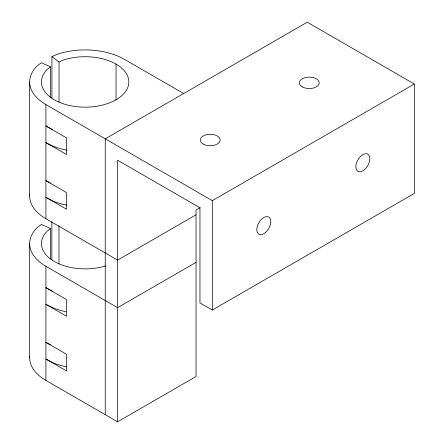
<?xml version="1.0" encoding="UTF-8"?>
<svg xmlns="http://www.w3.org/2000/svg" width="444" height="444" viewBox="0 0 444 444"><rect width="100%" height="100%" fill="white"/><g stroke="black" fill="none" stroke-linecap="round" stroke-linejoin="round"><path stroke-width="0.67" d="M196.037 214.813L117.588 260.101L45.921 218.726L45.921 104.584A55.472 32.024 0 0 1 37.107 65.928L41.32 62.759L50.588 66.866L47.314 69.331A43.684 25.219 0 0 0 77.561 106.776A43.684 25.219 0 0 0 128.166 77.561A43.684 25.219 0 0 0 63.303 60.095L59.035 61.988L51.926 56.638L57.409 54.207A55.472 32.024 0 0 1 124.37 59.296L183.677 93.534M200.233 207.631L196.037 210.056L196.037 376.506L117.588 421.8L45.921 380.425L45.921 266.283A55.472 32.024 0 0 1 37.107 227.628L41.359 224.431L50.627 228.538L47.314 231.03A43.684 25.219 0 0 0 53.757 261.183A43.684 25.219 0 0 0 105.75 265.878M45.921 104.584L212.315 200.655L414.324 84.027L414.324 193.412L212.315 310.04L199.961 302.902L199.961 207.786L117.588 160.228L117.588 421.8M196.037 262.371L117.588 307.659L45.921 266.283M52.625 129.604L45.921 125.985L66.517 137.879L66.517 154.523L45.921 142.635A55.961 32.312 0 0 0 51.038 145.244M52.625 291.303L45.921 287.684L66.517 299.578L66.517 316.222L45.921 304.329A55.961 32.312 0 0 0 65.879 311.744M414.324 84.027L307.237 22.2L105.234 138.828L105.234 414.668M212.315 200.655L212.315 310.04M116.034 64.108L116.034 100.078M59.035 61.988L59.035 102.109M58.985 225.785L58.985 263.83M51.926 56.638L51.926 98.141M51.876 221.817L51.876 259.862M50.588 66.866L50.588 97.303M50.627 228.538L50.627 258.974M29.676 81.94L29.676 196.082M29.676 243.639L29.676 357.781M45.921 380.425A55.472 32.024 0 0 1 29.72 356.499M66.805 366.872A55.916 32.284 0 0 1 52.625 362.637L45.921 359.024L66.517 370.912L66.517 354.268L45.921 342.38A55.961 32.312 0 0 0 50.444 344.716M66.522 150.183A55.961 32.312 0 0 1 51.637 145.51M50.444 183.022A55.961 32.312 0 0 1 45.921 180.68L66.517 192.568L66.517 209.213L45.921 197.325L52.625 200.938A55.916 32.284 0 0 0 66.805 205.178M45.921 218.726A55.472 32.024 0 0 1 29.72 194.799M364.652 169.486A9.901 5.717 -60 0 0 367.793 154.151A9.901 5.717 -60 0 0 356.077 164.535A9.901 5.717 -60 0 0 364.652 169.486M203.258 144.061A9.901 5.717 0 0 0 219.824 141.497A9.901 5.717 0 0 0 207.698 134.493A9.901 5.717 0 0 0 203.258 144.061M302.297 86.88A9.901 5.717 0 0 0 318.864 84.316A9.901 5.717 0 0 0 306.737 77.312A9.901 5.717 0 0 0 302.297 86.88M265.612 232.384A9.901 5.717 -60 0 0 268.753 217.044A9.901 5.717 -60 0 0 257.037 227.433A9.901 5.717 -60 0 0 265.612 232.384"/></g></svg>
